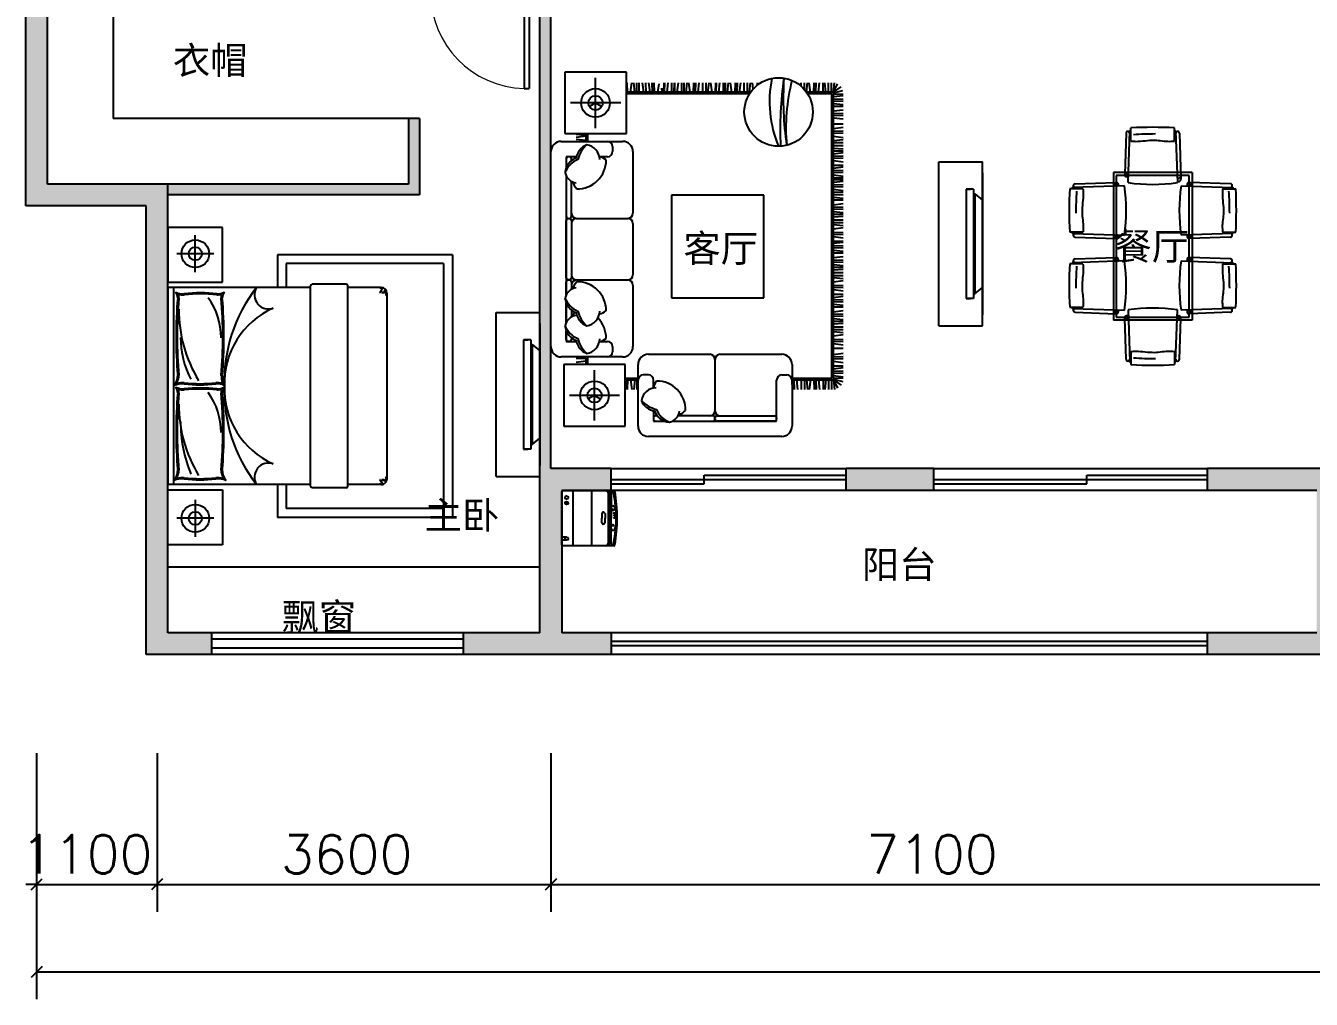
# Model space of a CAD drawing. Extents: x -1134706 to 1164706, y -1134256 to 18100.
# Drawn here: x -100 to 11650, y -2250 to 6646 of the extents above; entities that cross this region are included whole.
import ezdxf
from ezdxf.enums import TextEntityAlignment as Align

# ---------------------------------------------------------------- set-up
doc = ezdxf.new("R2010")
doc.units = 0
doc.header["$LTSCALE"] = 100
for name, color, linetype in [('4_5-GLAZ-FL02T23-P$0$A-HRAL', 5, 'Continuous'), ('4m-line', 4, 'Continuous'), ('4win', 140, 'Continuous'), ('5fur', 175, 'Continuous'), ('7text', 31, 'Continuous'), ('A-ANNO-DIMS', 70, 'Continuous'), ('A-WALL', 1, 'Continuous'), ('tc', 253, 'Continuous')]:
    doc.layers.add(name, color=color, linetype=linetype)
doc.styles.add('9M-黑体', font='simhei.ttf')
doc.styles.add('GLA_T_A01_65_T3', font='ROMANS', dxfattribs={"bigfont": 'HZDX'})

msp = doc.modelspace()

# ---------------------------------------------------------------- hatches: boundary and pattern name
at = {"layer": 'tc'}
h = msp.add_hatch(color=256, dxfattribs=at)
h.dxf.hatch_style = 1
h.paths.add_polyline_path([(100, 5200), (100, 7150), (-100, 7150), (-100, 5000), (1000, 5000), (1000, 900), (1600, 900), (1600, 1100), (1200, 1100), (1200, 5200)])
h = msp.add_hatch(color=256, dxfattribs=at)
h.dxf.hatch_style = 1
h.paths.add_polyline_path([(4800, 2400), (5250, 2400), (5250, 2600), (4700, 2600), (4700, 6900), (5850, 6900), (5850, 7000), (4500, 7000), (4500, 6900), (4600, 6900), (4600, 1100), (3900, 1100), (3900, 900), (4600, 900), (5250, 900), (5250, 1100), (4800, 1100)])
h = msp.add_hatch(color=256, dxfattribs=at)
h.dxf.hatch_style = 1
h.paths.add_polyline_path([(3400, 5200), (1200, 5200), (1200, 5100), (3500, 5100), (3500, 5800), (3400, 5800)])
h = msp.add_hatch(color=256, dxfattribs=at)
h.dxf.hatch_style = 1
h.paths.add_polyline_path([(11900, 5300), (11800, 5300), (11800, 2600), (10700, 2600), (10700, 2400), (11700, 2400), (11700, 1100), (10700, 1100), (10700, 900), (12450, 900), (12450, 1100), (11900, 1100)])
h = msp.add_hatch(color=256, dxfattribs=at)
h.dxf.hatch_style = 1
h.paths.add_polyline_path([(7400, 2600), (7400, 2400), (8200, 2400), (8200, 2600)])

# ---------------------------------------------------------------- linework, layer by layer
for p, q in [((4455, 6950), (4455, 6072)), ((4500, 6950), (4500, 6072)), ((4827, 6222), (4827, 5660)), ((5390, 6222), (4827, 6222)), ((5108, 5711), (5108, 6171)), ((5390, 5660), (5390, 6222)), ((5399, 6038), (5396, 6126)), ((5429, 6038), (5441, 6126)), ((5468, 6038), (5458, 6126)), ((5485, 6038), (5485, 6126)), ((5506, 6038), (5506, 6126)), ((5549, 6038), (5538, 6126)), ((5571, 6038), (5568, 6126)), ((5607, 6038), (5596, 6126)), ((5630, 6038), (5627, 6126)), ((5648, 6038), (5645, 6126)), ((5679, 6038), (5689, 6114)), ((5733, 6038), (5736, 6126)), ((5739, 6038), (5742, 6126)), ((5762, 6038), (5772, 6126)), ((5804, 6038), (5804, 6126)), ((5826, 6038), (5829, 6126)), ((5832, 6038), (5834, 6126)), ((5854, 6038), (5865, 6126)), ((5897, 6038), (5897, 6126)), ((5918, 6038), (5918, 6126)), ((5935, 6038), (5945, 6126)), ((5974, 6038), (5962, 6126)), ((6004, 6038), (6007, 6126)), ((6023, 6038), (6025, 6126)), ((6045, 6038), (6056, 6126)), ((6088, 6038), (6088, 6126)), ((6119, 6038), (6119, 6126)), ((6136, 6038), (6146, 6126)), ((6175, 6038), (6163, 6126)), ((6205, 6038), (6208, 6126)), ((6211, 6038), (6214, 6126)), ((6234, 6038), (6245, 6126)), ((6277, 6038), (6277, 6126)), ((6297, 6038), (6297, 6126)), ((6314, 6038), (6324, 6126)), ((6353, 6038), (6342, 6126)), ((6384, 6038), (6386, 6126)), ((6402, 6038), (6405, 6126)), ((6425, 6038), (6436, 6126)), ((6468, 6038), (6468, 6126)), ((6498, 6038), (6498, 6126)), ((6515, 6038), (6525, 6126)), ((6550, 6069), (6543, 6126)), ((6587, 6103), (6587, 6126)), ((6606, 6117), (6606, 6126)), ((6954, 6118), (6955, 6126)), ((6987, 6092), (6987, 6126)), ((7018, 6061), (7018, 6126)), ((7035, 6038), (7045, 6126)), ((7074, 6038), (7062, 6126)), ((7104, 6038), (7107, 6126)), ((7122, 6038), (7125, 6126)), ((7145, 6038), (7156, 6126)), ((7188, 6038), (7188, 6126)), ((7213, 6038), (7205, 6126)), ((7238, 6038), (7238, 6126)), ((7265, 6038), (7265, 6126)), ((7282, 6038), (7292, 6126)), ((7282, 6038), (7321, 6116)), ((4455, 6072), (4500, 6072)), ((5738, 6038), (5390, 6038)), ((6516, 6024), (5390, 6024)), ((5718, 6038), (5713, 6075)), ((6525, 6038), (5738, 6038)), ((7282, 6038), (7035, 6038)), ((7268, 6024), (7045, 6024)), ((7268, 3426), (7268, 6024)), ((7282, 6038), (7354, 6088)), ((7282, 6032), (7368, 6054)), ((7282, 3411), (7282, 6038)), ((7282, 6024), (7370, 6021)), ((7282, 5999), (7370, 6010)), ((5338, 5941), (4879, 5941)), ((5108, 5941), (5052, 5908)), ((5108, 5941), (5165, 5908)), ((7282, 5978), (7370, 5975)), ((7282, 5960), (7370, 5957)), ((7282, 5937), (7370, 5926)), ((7282, 5911), (7370, 5911)), ((7282, 5868), (7370, 5879)), ((7282, 5847), (7370, 5844)), ((7282, 5829), (7370, 5826)), ((7282, 5806), (7370, 5795)), ((4827, 5660), (5390, 5660)), ((5020, 5643), (4931, 5653)), ((5020, 5660), (5020, 5589)), ((5034, 5660), (5034, 5589)), ((7282, 5750), (7370, 5750)), ((7282, 5707), (7370, 5718)), ((7282, 5684), (7370, 5687)), ((7282, 5666), (7370, 5669)), ((4794, 5589), (5356, 5589)), ((5020, 5636), (4931, 5624)), ((5020, 5597), (4931, 5607)), ((5263, 5542), (5263, 5496)), ((7282, 5636), (7370, 5624)), ((7282, 5597), (7370, 5607)), ((7282, 5580), (7370, 5580)), ((7282, 5553), (7370, 5553)), ((7282, 5528), (7370, 5520)), ((10002, 5601), (9989, 5601)), ((10400, 5602), (10412, 5602)), ((4700, 3714), (4700, 5496)), ((4841, 5449), (4841, 5350)), ((4933, 5449), (4841, 5449)), ((4841, 5430), (4841, 5350)), ((4869, 5449), (4859, 5449)), ((4888, 5413), (4888, 5430)), ((5216, 5449), (5143, 5449)), ((5450, 5496), (5450, 4933)), ((7282, 5503), (7370, 5503)), ((7282, 5477), (7370, 5488)), ((7282, 5455), (7370, 5458)), ((7282, 5436), (7370, 5439)), ((7282, 5416), (7370, 5404)), ((7282, 5372), (7370, 5372)), ((7282, 5346), (7370, 5357)), ((7282, 5324), (7370, 5327)), ((7282, 5305), (7370, 5308)), ((10561, 5306), (9841, 5306)), ((9841, 5306), (9841, 3956)), ((10561, 5306), (10561, 3956)), ((4841, 5272), (4841, 4190)), ((4841, 5272), (4841, 4905)), ((4888, 4905), (4888, 5225)), ((7282, 5285), (7370, 5273)), ((7282, 5256), (7370, 5256)), ((7282, 5241), (7370, 5241)), ((7282, 5216), (7370, 5226)), ((7282, 5193), (7370, 5196)), ((7282, 5174), (7370, 5177)), ((9555, 5157), (9554, 5170)), ((10534, 5279), (9868, 5279)), ((9868, 5279), (9868, 3983)), ((10534, 3983), (10534, 5279)), ((10848, 5157), (10848, 5170)), ((6646, 5097), (5802, 5097)), ((5802, 5097), (5802, 4159)), ((6646, 4159), (6646, 5097)), ((7282, 5154), (7370, 5142)), ((7282, 5126), (7370, 5126)), ((7282, 5103), (7370, 5100)), ((7282, 5081), (7370, 5070)), ((7282, 5055), (7370, 5055)), ((7282, 5011), (7370, 5023)), ((7282, 4991), (7370, 4988)), ((7282, 4972), (7370, 4969)), ((7282, 4950), (7370, 4939)), ((4841, 4342), (4841, 4867)), ((4859, 4886), (4869, 4886)), ((4859, 4886), (4869, 4886)), ((4888, 4867), (4888, 4342)), ((4934, 4886), (5403, 4886)), ((5450, 4839), (5450, 4370)), ((7282, 4924), (7370, 4924)), ((7282, 4900), (7370, 4907)), ((7282, 4874), (7370, 4874)), ((7282, 4847), (7370, 4847)), ((7282, 4830), (7370, 4821)), ((7282, 4791), (7370, 4803)), ((7282, 4761), (7370, 4758)), ((7282, 4743), (7370, 4740)), ((7282, 4720), (7370, 4709)), ((9553, 4759), (9553, 4747)), ((10849, 4759), (10849, 4747)), ((7282, 4677), (7370, 4677)), ((7282, 4658), (7370, 4670)), ((7282, 4638), (7370, 4635)), ((7282, 4619), (7370, 4616)), ((7282, 4596), (7370, 4585)), ((7282, 4571), (7370, 4571)), ((7282, 4527), (7370, 4539)), ((7282, 4506), (7370, 4504)), ((7282, 4488), (7370, 4485)), ((7282, 4465), (7370, 4454)), ((9555, 4471), (9554, 4484)), ((10848, 4471), (10848, 4484)), ((7282, 4440), (7370, 4440)), ((7282, 4415), (7370, 4423)), ((7282, 4390), (7370, 4390)), ((7282, 4363), (7370, 4363)), ((4841, 4190), (4841, 4305)), ((4859, 4323), (4869, 4323)), ((4869, 4323), (4859, 4323)), ((4888, 4305), (4888, 4237)), ((4934, 4323), (5403, 4323)), ((5450, 4276), (5450, 3714)), ((7282, 4346), (7370, 4336)), ((7282, 4307), (7370, 4319)), ((7282, 4277), (7370, 4274)), ((7282, 4258), (7370, 4255)), ((7282, 4235), (7370, 4225)), ((5802, 4159), (6646, 4159)), ((7282, 4193), (7370, 4193)), ((7282, 4164), (7370, 4176)), ((7282, 4144), (7370, 4141)), ((7282, 4125), (7370, 4122)), ((4841, 3937), (4841, 4112)), ((4841, 4112), (4841, 3937)), ((4888, 4049), (4888, 3985)), ((7282, 4103), (7370, 4092)), ((7282, 4077), (7370, 4077)), ((7282, 4033), (7370, 4045)), ((7282, 4013), (7370, 4010)), ((9553, 4073), (9553, 4060)), ((10849, 4073), (10849, 4060)), ((7282, 3994), (7370, 3991)), ((7282, 3972), (7370, 3961)), ((7282, 3946), (7370, 3946)), ((7282, 3922), (7370, 3929)), ((7282, 3896), (7370, 3896)), ((10561, 3956), (9841, 3956)), ((9868, 3983), (10534, 3983)), ((4841, 3859), (4841, 3761)), ((4841, 3780), (4841, 3859)), ((4841, 3761), (4933, 3761)), ((4869, 3761), (4859, 3761)), ((4888, 3797), (4888, 3780)), ((5143, 3761), (5216, 3761)), ((7282, 3869), (7370, 3869)), ((7282, 3852), (7370, 3842)), ((7282, 3813), (7370, 3825)), ((7282, 3783), (7370, 3780)), ((7282, 3765), (7370, 3762)), ((5263, 3714), (5263, 3667)), ((5591, 3644), (6153, 3644)), ((6247, 3644), (6810, 3644)), ((7282, 3742), (7370, 3731)), ((7282, 3699), (7370, 3699)), ((7282, 3643), (7370, 3654)), ((10002, 3662), (9989, 3662)), ((10400, 3661), (10412, 3660)), ((5356, 3620), (4794, 3620)), ((4817, 3550), (4817, 2987)), ((5380, 3550), (4817, 3550)), ((5020, 3602), (4931, 3605)), ((5020, 3581), (4931, 3570)), ((5020, 3620), (5020, 3550)), ((5034, 3620), (5034, 3550)), ((5380, 2987), (5380, 3550)), ((5497, 2987), (5497, 3550)), ((6200, 3597), (6200, 3128)), ((6904, 3550), (6904, 2987)), ((7282, 3621), (7370, 3623)), ((7282, 3602), (7370, 3605)), ((7282, 3581), (7370, 3570)), ((7282, 3538), (7370, 3538)), ((5099, 3039), (5099, 3498)), ((5380, 3426), (5497, 3426)), ((5380, 3411), (5497, 3411)), ((5389, 3411), (5386, 3323)), ((5399, 3411), (5396, 3323)), ((5429, 3411), (5441, 3323)), ((5468, 3411), (5458, 3323)), ((5485, 3411), (5485, 3323)), ((5591, 3456), (5544, 3456)), ((5638, 3336), (5638, 3409)), ((6763, 3034), (6763, 3409)), ((6763, 3034), (6763, 3409)), ((6810, 3456), (6857, 3456)), ((6810, 3456), (6857, 3456)), ((6903, 3411), (6906, 3323)), ((6904, 3426), (7268, 3426)), ((6904, 3411), (7282, 3411)), ((6921, 3411), (6924, 3323)), ((6944, 3411), (6955, 3323)), ((6987, 3411), (6987, 3323)), ((7018, 3411), (7018, 3323)), ((7035, 3411), (7045, 3323)), ((7074, 3411), (7062, 3323)), ((7104, 3411), (7107, 3323)), ((7122, 3411), (7125, 3323)), ((7145, 3411), (7156, 3323)), ((7188, 3411), (7188, 3323)), ((7213, 3411), (7205, 3323)), ((7238, 3411), (7238, 3323)), ((7265, 3411), (7265, 3323)), ((7282, 3512), (7370, 3523)), ((7282, 3490), (7370, 3492)), ((7282, 3471), (7370, 3474)), ((7282, 3450), (7370, 3439)), ((7282, 3425), (7370, 3428)), ((7282, 3417), (7368, 3395)), ((7282, 3411), (7354, 3361)), ((7282, 3411), (7321, 3333)), ((7282, 3411), (7292, 3323)), ((5328, 3268), (4869, 3268)), ((5099, 3268), (5042, 3236)), ((5099, 3268), (5155, 3236)), ((5638, 3126), (5638, 3034)), ((5638, 3062), (5638, 3053)), ((5674, 3081), (5656, 3081)), ((6182, 3081), (5862, 3081)), ((6200, 3053), (6200, 3062)), ((6200, 3053), (6200, 3062)), ((6219, 3081), (6744, 3081)), ((6763, 3062), (6763, 3053)), ((4817, 2987), (5380, 2987)), ((5638, 3034), (5736, 3034)), ((5656, 3034), (5736, 3034)), ((5814, 3034), (6763, 3034)), ((5814, 3034), (6763, 3034)), ((5814, 3034), (6182, 3034)), ((6744, 3034), (6219, 3034)), ((6810, 2893), (5591, 2893)), ((4800, 1903, 0), (4800, 2391, 0)), ((4809, 2400, 0), (5276, 2400, 0)), ((4905, 1894, 0), (4905, 2400, 0)), ((5073, 1894, 0), (5073, 2400, 0)), ((5227, 1894, 0), (5227, 2400, 0)), ((5238, 1894, 0), (5238, 2400, 0)), ((5252, 2382, 0), (5252, 2147, 0)), ((4858, 2287, 0), (4829, 2287, 0)), ((4858, 2283, 0), (4829, 2283, 0)), ((5167, 2189, 0), (5167, 2147, 0)), ((5167, 2105, 0), (5167, 2147, 0)), ((5195, 2189, 0), (5195, 2147, 0)), ((5195, 2105, 0), (5195, 2147, 0)), ((5252, 1912, 0), (5252, 2147, 0)), ((4844, 1973, 0), (4800, 1973, 0)), ((4843, 1945, 0), (4800, 1945, 0)), ((5276, 1894, 0), (4809, 1894, 0))]:
    msp.add_line(p, q)
at = {"ltscale": 0.5}
for p, q in [((9957, 5664), (9945, 5290)), ((9976, 5213), (9992, 5683)), ((10002, 5592), (10002, 5713)), ((10400, 5592), (10400, 5713)), ((10410, 5683), (10426, 5213)), ((10445, 5664), (10457, 5245)), ((9943, 5183), (9472, 5167)), ((9491, 5202), (9865, 5214)), ((10460, 5183), (10930, 5167)), ((10911, 5202), (10538, 5214)), ((9563, 5157), (9442, 5157)), ((10839, 5157), (10960, 5157)), ((9563, 4759), (9442, 4759)), ((9472, 4749), (9943, 4733)), ((9491, 4714), (9865, 4702)), ((10930, 4749), (10460, 4733)), ((10911, 4714), (10538, 4702)), ((10839, 4759), (10960, 4759)), ((9563, 4471), (9442, 4471)), ((9943, 4497), (9472, 4481)), ((9491, 4515), (9865, 4528)), ((10460, 4497), (10930, 4481)), ((10911, 4515), (10538, 4528)), ((10839, 4471), (10960, 4471)), ((9563, 4073), (9442, 4073)), ((9472, 4062), (9943, 4047)), ((9491, 4028), (9865, 4015)), ((9976, 4050), (9992, 3579)), ((10410, 3579), (10426, 4050)), ((10930, 4062), (10460, 4047)), ((10911, 4028), (10538, 4015)), ((10839, 4073), (10960, 4073)), ((9957, 3599), (9945, 3972)), ((10445, 3599), (10457, 3972)), ((10002, 3670), (10002, 3550)), ((10400, 3670), (10400, 3550))]:
    msp.add_line(p, q, dxfattribs=at)
at = {"color": 0, "linetype": 'ByBlock'}
for p, q in [((-50, -1250), (50, -1150)), ((1150, -1150), (1050, -1250)), ((1150, -1150), (1050, -1250)), ((4750, -1150), (4650, -1250)), ((4650, -1250), (4750, -1150)), ((50, -1950), (-50, -2050))]:
    msp.add_line(p, q, dxfattribs=at)
for centre, radius in [((6781, 5858), 313), ((5108, 5941), 131), ((5108, 5941), 65.6), ((5099, 3268), 131), ((5099, 3268), 65.6), ((4844, 2334, 0), 15), ((4844, 2285, 0), 15), ((5267, 2222, 0), 5.98), ((5279, 2193, 0), 3.59), ((5280, 2172, 0), 3.59), ((5280, 2149, 0), 3.59), ((5267, 2082, 0), 5.98), ((4844, 1959, 0), 15)]:
    msp.add_circle(centre, radius)
at = {"lineweight": 13}
msp.add_arc((4477, 6950), 877, 180, 268.5307, dxfattribs=at)
for centre, radius, start, end in [((7754, 5953), 1056, 168.4797, 202.742), ((10041, 5699), 3245, 171.7146, 182.7021), ((9845, 5983), 3021, 176.5258, 188.1665), ((8577, 5712), 1729, 165.5026, 185.2561), ((10220, 3034), 2623, 89.8924, 94.2624), ((4794, 5496), 93.8, 90, 180), ((5093, 5407), 166, 113.3152, 169.3613), ((5214, 5358), 275, 132.7368, 166.3508), ((5005, 5420), 141, 2.0672, 80.6072), ((5216, 5542), 46.9, 0, 90), ((5356, 5496), 93.8, 0, 90), ((4988, 5289), 160, 107.2714, 175.4668), ((5023, 5230), 207, 111.5683, 159.7406), ((4859, 5430), 18.8, 90, 180), ((4869, 5430), 18.8, 0, 90), ((4944, 5417), 261, 268.285, 0.5789), ((5131, 5343), 106, 46.1116, 83.7097), ((5216, 5496), 46.9, 270, 0), ((4948, 5331), 122, 194.1064, 262.232), ((9964, 5317), 18.6, 189.5123, 325.0323), ((5045, 5263), 152, 196.7793, 224.4945), ((9838, 5195), 18.6, 304.9677, 80.4877), ((10438, 5272), 18.6, 214.9677, 350.4877), ((10564, 5195), 18.6, 99.5123, 235.0323), ((12121, 4939), 2623, 175.7376, 180.1076), ((8281, 4939), 2623, 359.8924, 4.2624), ((4859, 4905), 18.8, 180, 270), ((4859, 4867), 18.8, 90, 180), ((4869, 4905), 18.8, 270, 0), ((4869, 4867), 18.8, 0, 90), ((4934, 4933), 46.9, 180, 270), ((4934, 4839), 46.9, 90, 180), ((5403, 4933), 46.9, 270, 0), ((5403, 4839), 46.9, 0, 90), ((9838, 4721), 18.6, 279.5123, 55.0323), ((10564, 4721), 18.6, 124.9677, 260.4877), ((9838, 4509), 18.6, 304.9677, 80.4877), ((10564, 4509), 18.6, 99.5123, 235.0323), ((4934, 4370), 46.9, 180, 270), ((5403, 4370), 46.9, 270, 0), ((12121, 4253), 2623, 175.7376, 180.1076), ((8281, 4253), 2623, 359.8924, 4.2624), ((4948, 4131), 122, 97.768, 165.8936), ((4859, 4342), 18.8, 180, 270), ((4859, 4305), 18.8, 90, 180), ((4869, 4342), 18.8, 270, 0), ((4869, 4305), 18.8, 0, 90), ((4934, 4276), 46.9, 90, 180), ((5045, 4199), 152, 135.5055, 163.2207), ((4944, 4045), 261, 359.4211, 91.715), ((5403, 4276), 46.9, 0, 90), ((4988, 4173), 160, 184.5332, 252.7286), ((5023, 4232), 207, 200.2594, 248.4317), ((4948, 3878), 122, 97.768, 165.8936), ((5045, 3947), 152, 146.7787, 163.2207), ((5093, 4055), 166, 190.6387, 246.6848), ((5214, 4104), 275, 193.6492, 227.2632), ((5005, 4042), 141, 279.3928, 357.9328), ((5131, 4119), 106, 276.2903, 313.8884), ((9838, 4035), 18.6, 279.5123, 55.0323), ((10564, 4035), 18.6, 124.9677, 260.4877), ((4988, 3920), 160, 184.5332, 252.7286), ((5023, 3980), 207, 200.2594, 248.4317), ((4944, 3792), 261, 359.4211, 44.7117), ((9964, 3946), 18.6, 34.9677, 170.4877), ((10438, 3946), 18.6, 9.5123, 145.0323), ((4859, 3780), 18.8, 180, 270), ((4869, 3780), 18.8, 270, 0), ((5093, 3802), 166, 190.6387, 246.6848), ((5214, 3852), 275, 193.6492, 227.2632), ((5005, 3789), 141, 279.3928, 357.9328), ((5131, 3866), 106, 276.2903, 313.8884), ((5216, 3714), 46.9, 0, 90), ((4794, 3714), 93.8, 180, 270), ((5216, 3667), 46.9, 270, 0), ((5356, 3714), 93.8, 270, 0), ((5591, 3550), 93.8, 90, 180), ((6153, 3597), 46.9, 0, 90), ((6248, 3596), 47.7, 90.926, 179.074), ((6810, 3550), 93.8, 0, 90), ((10220, 6228), 2623, 265.7376, 270.1076), ((5544, 3409), 46.9, 90, 180), ((5591, 3409), 46.9, 0, 90), ((6810, 3409), 46.9, 90, 180), ((6810, 3409), 46.9, 90, 180), ((6857, 3409), 46.9, 0, 90), ((6857, 3409), 46.9, 0, 90), ((5666, 3198), 141, 92.0672, 170.6072), ((5743, 3325), 106, 136.1116, 173.7097), ((5669, 3138), 261, 358.285, 90.5789), ((5729, 3408), 275, 222.7368, 256.3508), ((5679, 3287), 166, 203.3152, 259.3613), ((5656, 3062), 18.8, 90, 180), ((5797, 3182), 160, 197.2714, 265.4668), ((5857, 3217), 207, 201.5683, 249.7406), ((5755, 3141), 122, 284.1064, 352.232), ((5824, 3238), 152, 286.7793, 314.4945), ((6153, 3128), 46.9, 270, 0), ((6182, 3062), 18.8, 0, 90), ((6247, 3128), 46.9, 180, 270), ((6219, 3062), 18.8, 90, 180), ((6744, 3062), 18.8, 0, 90), ((5591, 2987), 93.8, 180, 270), ((5656, 3053), 18.8, 180, 270), ((6182, 3053), 18.8, 270, 0), ((6219, 3053), 18.8, 180, 270), ((6744, 3053), 18.8, 270, 0), ((6810, 2987), 93.8, 270, 0), ((4809, 2391, 0), 9.2, 90, 180), ((5195, 2368, 0), 32.1, 360, 90), ((5272, 2372, 0), 23, 130.7638, 152.9515), ((5261, 2381, 0), 8.5, 51.2998, 114.4502), ((5249, 2367, 0), 27.5, 10.4392, 51.2998), ((5276, 2391, 0), 9.2, 9.5497, 90), ((3924, 2121, 0), 1374, 1.08, 10.496), ((3827, 2147, 0), 1479, 350.4503, 9.5497), ((5266, 2244, 0), 14.6, 92.0428, 194.9544), ((5266, 2241, 0), 16.7, 45.088, 92.0428), ((5239, 2214, 0), 54.9, 25.7876, 45.088), ((5237, 2213, 0), 57.4, 8.0675, 25.7876), ((5182, 2190, 0), 15.1, 140.1051, 183.025), ((5179, 2186, 0), 15.8, 10.4281, 122.5427), ((5171, 2200, 0), 2.75977e-11, 180, 351.3457), ((3924, 2173, 0), 1374, 349.504, 358.92), ((5080, 2180, 0), 217, 3.6276, 11.0411), ((22090, 2961, 0), 16811, 182.6169, 182.7246), ((22090, 1333, 0), 16811, 177.2754, 177.3831), ((9622, 2150, 0), 4323, 179.8397, 180.037), ((9622, 2144, 0), 4323, 179.963, 180.1603), ((5182, 2104, 0), 15.1, 176.975, 219.8949), ((5179, 2108, 0), 15.8, 237.4573, 349.5719), ((5171, 2095, 0), 2.75977e-11, 8.6543, 180), ((5266, 2051, 0), 14.6, 165.0456, 267.9572), ((5266, 2053, 0), 16.7, 267.9572, 314.912), ((5239, 2080, 0), 54.9, 314.912, 334.2124), ((5237, 2081, 0), 57.4, 334.2124, 351.9325), ((5080, 2114, 0), 217, 348.9589, 356.3724), ((4809, 1903, 0), 9.2, 180, 270), ((5195, 1926, 0), 32.1, 270, 360), ((5272, 1922, 0), 23, 207.0485, 229.2362), ((5261, 1913, 0), 8.5, 245.5498, 308.7002), ((5249, 1928, 0), 27.5, 308.7002, 349.5608), ((5276, 1903, 0), 9.2, 270, 350.4503)]:
    msp.add_arc(centre, radius, start, end)
at = {"ltscale": 0.5}
for centre, radius, start, end in [((9974, 5663), 16.9, 358.0908, 178.0908), ((9999, 5683), 7.39, 66.203, 181.1305), ((10201, 1914), 3804, 87.0022, 92.9978), ((10403, 5683), 7.51, 0.2241, 112.4425), ((10428, 5663), 16.9, 1.9092, 181.9092), ((9963, 5286), 18.6, 166.6694, 325.0323), ((9492, 5185), 16.9, 91.9092, 271.9092), ((9869, 5196), 18.6, 304.9677, 103.3306), ((8432, 4958), 1527, 351.5279, 8.4721), ((10201, 6723), 1527, 261.5279, 278.4721), ((10439, 5241), 18.6, 214.9677, 13.3306), ((11970, 4958), 1527, 171.5279, 188.4721), ((10533, 5196), 18.6, 76.6694, 235.0323), ((10910, 5185), 16.9, 268.0908, 88.0908), ((13241, 4958), 3804, 177.0022, 182.9978), ((9472, 5160), 7.39, 88.8695, 203.797), ((10930, 5160), 7.39, 336.203, 91.1305), ((7161, 4958), 3804, 357.0022, 2.9978), ((9472, 4756), 7.51, 157.5575, 269.7759), ((9492, 4731), 16.9, 88.0908, 268.0908), ((9869, 4720), 18.6, 256.6694, 55.0323), ((10533, 4720), 18.6, 124.9677, 283.3306), ((10910, 4731), 16.9, 271.9092, 91.9092), ((10930, 4756), 7.51, 270.2241, 22.4425), ((13241, 4272), 3804, 177.0022, 182.9978), ((9472, 4474), 7.39, 88.8695, 203.797), ((9492, 4499), 16.9, 91.9092, 271.9092), ((9869, 4510), 18.6, 304.9677, 103.3306), ((8432, 4272), 1527, 351.5279, 8.4721), ((11970, 4272), 1527, 171.5279, 188.4721), ((10533, 4510), 18.6, 76.6694, 235.0323), ((10910, 4499), 16.9, 268.0908, 88.0908), ((10930, 4474), 7.39, 336.203, 91.1305), ((7161, 4272), 3804, 357.0022, 2.9978), ((9472, 4070), 7.51, 157.5575, 269.7759), ((9492, 4045), 16.9, 88.0908, 268.0908), ((9869, 4034), 18.6, 256.6694, 55.0323), ((10201, 2539), 1527, 81.5279, 98.4721), ((10533, 4034), 18.6, 124.9677, 283.3306), ((10910, 4045), 16.9, 271.9092, 91.9092), ((10930, 4070), 7.51, 270.2241, 22.4425), ((9963, 3976), 18.6, 34.9677, 193.3306), ((10439, 3976), 18.6, 346.6694, 145.0323), ((9974, 3599), 16.9, 181.9092, 1.9092), ((9999, 3579), 7.39, 178.8695, 293.797), ((10201, 7348), 3804, 267.0022, 272.9978), ((10403, 3579), 7.51, 247.5575, 359.7759), ((10428, 3599), 16.9, 178.0908, 358.0908)]:
    msp.add_arc(centre, radius, start, end, dxfattribs=at)
for points in [[(10002, 5592), (10017, 5591), (10088, 5586), (10207, 5612), (10325, 5586), (10386, 5591), (10400, 5592)], [(9563, 5157), (9564, 5142), (9569, 5071), (9543, 4952), (9570, 4835), (9564, 4773), (9563, 4759)], [(10839, 5157), (10838, 5142), (10834, 5071), (10859, 4952), (10833, 4835), (10838, 4773), (10839, 4759)], [(9563, 4471), (9564, 4456), (9569, 4384), (9543, 4266), (9570, 4148), (9564, 4087), (9563, 4073)], [(10839, 4471), (10838, 4456), (10834, 4384), (10859, 4266), (10833, 4148), (10838, 4087), (10839, 4073)], [(10002, 3670), (10017, 3671), (10088, 3676), (10207, 3650), (10325, 3677), (10386, 3671), (10400, 3670)]]:
    msp.add_open_spline(points, degree=3, knots=[0, 0, 0, 0, 58.971525, 285.898376, 474.758122, 531.666635, 531.666635, 531.666635, 531.666635])
at = {"layer": '4_5-GLAZ-FL02T23-P$0$A-HRAL'}
for p, q in [((10700, 1020), (5250, 1020)), ((10700, 980), (5250, 980))]:
    msp.add_line(p, q, dxfattribs=at)
at = {"layer": '4m-line'}
for p, q in [((4600, 1700), (1200, 1700)), ((10700, 1100), (5250, 1100)), ((10700, 900), (5250, 900))]:
    msp.add_line(p, q, dxfattribs=at)
at = {"layer": '4win'}
for p, q in [((5250, 2600), (7400, 2600)), ((8200, 2600), (10700, 2600)), ((5250, 2500), (7400, 2500)), ((6100, 2460), (6100, 2540)), ((6100, 2540), (7400, 2540)), ((8200, 2500), (10700, 2500)), ((9600, 2460), (9600, 2540)), ((9600, 2540), (10700, 2540)), ((5250, 2460), (6100, 2460)), ((7400, 2400), (5250, 2400)), ((8200, 2460), (9600, 2460)), ((10700, 2400), (8200, 2400)), ((3900, 1100), (1600, 1100)), ((3900, 1040), (1600, 1040)), ((3900, 960), (1600, 960)), ((3900, 900), (1600, 900))]:
    msp.add_line(p, q, dxfattribs=at)
at = {"layer": '5fur'}
for p in [(700, 6900), (3400, 5800)]:
    msp.add_line(p, (700, 5800), dxfattribs=at)
at = {"layer": '5fur', "ltscale": 100}
for p, q in [((8246, 3903), (8246, 5403)), ((8246, 5403), (8646, 5403)), ((8646, 3903), (8646, 5403)), ((8646, 5301), (8646, 4005)), ((8496, 5153), (8496, 4153)), ((8496, 5153), (8536, 5153)), ((8563, 5153), (8496, 5153)), ((8563, 5153), (8563, 4153)), ((8563, 5110), (8575, 5110)), ((8575, 5110), (8575, 4197)), ((8575, 5110), (8646, 5051)), ((1700, 4804), (1200, 4804)), ((1200, 4804), (1200, 4304)), ((1450, 4395), (1450, 4731)), ((1700, 4304), (1700, 4804)), ((1618, 4563), (1282, 4563)), ((2200, 4554), (2200, 4254)), ((3800, 4554), (2200, 4554)), ((2280, 4474), (2280, 4254)), ((3720, 4474), (2280, 4474)), ((3720, 4474), (3720, 2234)), ((3800, 4554), (3800, 2154)), ((1200, 4304), (1700, 4304)), ((2504, 4254), (1200, 4254)), ((1200, 4254), (1200, 2454)), ((1250, 4254), (1250, 2454)), ((2504, 2439), (2504, 4269)), ((2830, 4284), (2519, 4284)), ((2845, 2439), (2845, 4269)), ((3150, 4254), (2845, 4254)), ((3144, 4244), (3143, 4243)), ((3143, 4243), (3143, 4243)), ((3143, 4243), (3143, 4243)), ((3143, 4243), (3143, 4242)), ((3143, 4242), (3143, 4242)), ((3143, 4242), (3143, 4242)), ((3145, 4250), (3144, 4250)), ((3144, 4250), (3144, 4249)), ((3144, 4249), (3144, 4249)), ((3144, 4249), (3144, 4248)), ((3144, 4248), (3144, 4248)), ((3144, 4248), (3144, 4247)), ((3144, 4247), (3144, 4247)), ((3144, 4247), (3144, 4246)), ((3144, 4246), (3144, 4246)), ((3144, 4246), (3144, 4245)), ((3144, 4245), (3144, 4245)), ((3144, 4245), (3144, 4245)), ((3144, 4245), (3144, 4244)), ((3144, 4244), (3144, 4244)), ((3146, 4253), (3145, 4252)), ((3145, 4252), (3145, 4251)), ((3145, 4251), (3145, 4250)), ((3147, 4254), (3146, 4253)), ((3151, 4231), (3150, 4231)), ((3150, 4231), (3150, 4230)), ((3152, 4234), (3151, 4233)), ((3151, 4233), (3151, 4232)), ((3151, 4232), (3151, 4231)), ((3153, 4235), (3152, 4234)), ((3152, 4234), (3152, 4234)), ((3154, 4236), (3153, 4236)), ((3153, 4236), (3153, 4235)), ((3153, 4235), (3153, 4235)), ((3153, 4231), (3154, 4232)), ((3153, 4230), (3153, 4231)), ((3153, 4229), (3153, 4230)), ((3155, 4238), (3154, 4238)), ((3154, 4238), (3154, 4237)), ((3154, 4237), (3154, 4237)), ((3154, 4237), (3154, 4236)), ((3154, 4235), (3155, 4236)), ((3154, 4234), (3154, 4235)), ((3154, 4233), (3154, 4234)), ((3154, 4232), (3154, 4233)), ((3156, 4240), (3155, 4240)), ((3155, 4240), (3155, 4239)), ((3155, 4239), (3155, 4239)), ((3155, 4239), (3155, 4238)), ((3155, 4238), (3155, 4239)), ((3155, 4239), (3156, 4239)), ((3155, 4237), (3155, 4238)), ((3155, 4238), (3155, 4238)), ((3155, 4236), (3155, 4237)), ((3157, 4241), (3156, 4241)), ((3156, 4241), (3156, 4240)), ((3156, 4240), (3156, 4241)), ((3156, 4241), (3157, 4241)), ((3156, 4240), (3156, 4240)), ((3156, 4239), (3156, 4240)), ((3156, 4240), (3156, 4240)), ((3158, 4244), (3157, 4243)), ((3157, 4243), (3157, 4242)), ((3157, 4242), (3157, 4242)), ((3157, 4242), (3157, 4241)), ((3157, 4241), (3157, 4242)), ((3157, 4242), (3158, 4242)), ((3157, 4241), (3157, 4241)), ((3159, 4245), (3158, 4244)), ((3158, 4244), (3158, 4244)), ((3158, 4242), (3158, 4243)), ((3158, 4243), (3159, 4243)), ((3158, 4242), (3158, 4242)), ((3160, 4247), (3159, 4246)), ((3159, 4246), (3159, 4245)), ((3159, 4243), (3159, 4244)), ((3159, 4244), (3160, 4244)), ((3159, 4243), (3159, 4243)), ((3161, 4249), (3160, 4247)), ((3160, 4244), (3160, 4245)), ((3160, 4245), (3161, 4245)), ((3161, 4246), (3162, 4247)), ((3161, 4245), (3161, 4246)), ((3161, 4246), (3161, 4246)), ((3162, 4247), (3163, 4247)), ((3163, 4248), (3164, 4249)), ((3163, 4247), (3163, 4248)), ((8575, 4197), (8646, 4255)), ((3139, 4212), (3138, 4212)), ((3138, 4212), (3138, 4211)), ((3138, 4211), (3138, 4211)), ((3138, 4211), (3138, 4211)), ((3138, 4211), (3138, 4210)), ((3138, 4210), (3138, 4210)), ((3138, 4210), (3138, 4210)), ((3138, 4210), (3138, 4210)), ((3138, 4210), (3139, 4210)), ((3140, 4214), (3139, 4213)), ((3139, 4213), (3139, 4213)), ((3139, 4213), (3139, 4212)), ((3139, 4212), (3139, 4212)), ((3139, 4211), (3140, 4212)), ((3139, 4210), (3139, 4211)), ((3139, 4211), (3139, 4211)), ((3139, 4211), (3139, 4211)), ((3141, 4215), (3140, 4214)), ((3140, 4214), (3140, 4214)), ((3140, 4212), (3141, 4213)), ((3140, 4212), (3140, 4212)), ((3142, 4216), (3141, 4216)), ((3141, 4216), (3141, 4215)), ((3141, 4215), (3141, 4215)), ((3141, 4213), (3141, 4214)), ((3141, 4214), (3142, 4214)), ((3143, 4218), (3142, 4218)), ((3142, 4218), (3142, 4217)), ((3142, 4217), (3142, 4217)), ((3142, 4217), (3142, 4216)), ((3142, 4214), (3142, 4215)), ((3142, 4215), (3143, 4215)), ((3144, 4220), (3143, 4220)), ((3143, 4220), (3143, 4219)), ((3143, 4219), (3143, 4218)), ((3143, 4215), (3144, 4215)), ((3145, 4222), (3144, 4221)), ((3144, 4221), (3144, 4221)), ((3144, 4221), (3144, 4220)), ((3144, 4215), (3145, 4216)), ((3146, 4223), (3145, 4223)), ((3145, 4223), (3145, 4222)), ((3145, 4222), (3145, 4222)), ((3145, 4216), (3146, 4217)), ((3145, 4216), (3145, 4216)), ((3147, 4225), (3146, 4224)), ((3146, 4224), (3146, 4224)), ((3146, 4224), (3146, 4223)), ((3146, 4217), (3147, 4217)), ((3148, 4227), (3147, 4226)), ((3147, 4226), (3147, 4226)), ((3147, 4226), (3147, 4225)), ((3147, 4217), (3148, 4218)), ((3147, 4217), (3147, 4217)), ((3149, 4229), (3148, 4228)), ((3148, 4228), (3148, 4227)), ((3148, 4227), (3148, 4227)), ((3148, 4220), (3149, 4221)), ((3148, 4219), (3148, 4220)), ((3148, 4218), (3148, 4219)), ((3148, 4219), (3148, 4219)), ((3150, 4230), (3149, 4229)), ((3149, 4229), (3149, 4229)), ((3149, 4223), (3149, 4224)), ((3149, 4224), (3150, 4224)), ((3149, 4222), (3149, 4223)), ((3149, 4221), (3149, 4222)), ((3150, 4225), (3151, 4226)), ((3150, 4224), (3150, 4225)), ((3151, 4227), (3152, 4228)), ((3151, 4226), (3151, 4227)), ((3152, 4228), (3152, 4229)), ((3152, 4229), (3153, 4229)), ((3157, 4210), (3156, 4208)), ((3156, 4208), (3158, 4207)), ((3157, 4210), (3162, 4211)), ((3158, 4207), (3166, 4208)), ((3158, 4207), (3158, 4207)), ((3162, 4211), (3167, 4212)), ((3166, 4208), (3170, 4209)), ((3167, 4212), (3171, 4213)), ((3170, 4209), (3171, 4210)), ((3171, 4213), (3173, 4214)), ((3171, 4210), (3175, 4209)), ((3174, 4219), (3173, 4219)), ((3173, 4214), (3175, 4214)), ((3176, 4220), (3174, 4219)), ((3175, 4214), (3176, 4215)), ((3175, 4209), (3181, 4212)), ((3177, 4220), (3176, 4220)), ((3176, 4215), (3177, 4215)), ((3178, 4221), (3177, 4220)), ((3177, 4215), (3177, 4215)), ((3177, 4215), (3178, 4215)), ((3179, 4221), (3178, 4221)), ((3178, 4215), (3179, 4216)), ((3180, 4222), (3179, 4221)), ((3179, 4216), (3179, 4216)), ((3179, 4216), (3180, 4216)), ((3181, 4222), (3180, 4222)), ((3180, 4216), (3180, 4216)), ((3180, 4216), (3181, 4216)), ((3182, 4222), (3181, 4222)), ((3181, 4216), (3182, 4216)), ((3181, 4212), (3184, 4212)), ((3183, 4222), (3182, 4222)), ((3182, 4216), (3182, 4216)), ((3182, 4216), (3183, 4216)), ((3184, 4223), (3183, 4222)), ((3183, 4216), (3184, 4217)), ((3186, 4223), (3184, 4223)), ((3184, 4217), (3185, 4217)), ((3184, 4212), (3187, 4209)), ((3185, 4217), (3187, 4217)), ((3185, 4190), (3187, 4189)), ((3187, 4223), (3186, 4223)), ((3189, 4224), (3187, 4223)), ((3187, 4217), (3189, 4217)), ((3187, 4209), (3190, 4208)), ((3187, 4189), (3189, 4189)), ((3190, 4224), (3189, 4224)), ((3189, 4217), (3191, 4218)), ((3189, 4189), (3191, 4189)), ((3193, 4225), (3190, 4224)), ((3190, 4208), (3191, 4208)), ((3191, 4218), (3194, 4218)), ((3191, 4208), (3200, 4208)), ((3191, 4189), (3193, 4188)), ((3195, 4226), (3193, 4225)), ((3193, 4188), (3194, 4188)), ((3194, 4218), (3198, 4219)), ((3194, 4188), (3196, 4188)), ((3196, 4188), (3198, 4188)), ((3200, 4208), (3198, 4208)), ((3198, 4188), (3200, 4188)), ((3200, 4204), (3200, 2501)), ((8563, 4153), (8496, 4153)), ((8496, 4153), (8536, 4153)), ((8563, 4197), (8575, 4197)), ((4200, 2527), (4200, 4027)), ((4200, 4027), (4600, 4027)), ((4600, 2527), (4600, 4027)), ((4600, 3925), (4600, 2629)), ((8246, 3903), (8646, 3903)), ((4450, 3777), (4450, 2777)), ((4450, 3777), (4490, 3777)), ((4517, 3777), (4450, 3777)), ((4517, 3777), (4517, 2777)), ((4517, 3733), (4529, 3733)), ((4529, 3733), (4529, 2821)), ((4529, 3733), (4600, 3675)), ((4517, 2821), (4529, 2821)), ((4529, 2821), (4600, 2879)), ((4517, 2777), (4450, 2777)), ((4450, 2777), (4490, 2777)), ((3138, 2497), (3138, 2498)), ((3138, 2498), (3138, 2498)), ((3138, 2498), (3138, 2498)), ((3138, 2498), (3138, 2498)), ((3138, 2498), (3138, 2498)), ((3138, 2498), (3139, 2498)), ((3139, 2496), (3138, 2497)), ((3138, 2497), (3138, 2497)), ((3138, 2497), (3138, 2497)), ((3139, 2498), (3139, 2498)), ((3139, 2498), (3139, 2497)), ((3139, 2497), (3139, 2497)), ((3139, 2497), (3140, 2496)), ((3139, 2495), (3139, 2496)), ((3139, 2496), (3139, 2496)), ((3140, 2495), (3139, 2495)), ((3139, 2495), (3139, 2495)), ((3140, 2496), (3140, 2496)), ((3140, 2496), (3141, 2495)), ((3140, 2494), (3140, 2495)), ((3141, 2494), (3140, 2494)), ((3141, 2495), (3141, 2495)), ((3141, 2495), (3142, 2494)), ((3141, 2493), (3141, 2494)), ((3142, 2492), (3141, 2493)), ((3141, 2493), (3141, 2493)), ((3142, 2494), (3142, 2494)), ((3142, 2494), (3143, 2493)), ((3142, 2491), (3142, 2492)), ((3142, 2492), (3142, 2492)), ((3142, 2490), (3142, 2491)), ((3143, 2490), (3142, 2490)), ((3143, 2493), (3144, 2493)), ((3143, 2489), (3143, 2490)), ((3144, 2488), (3143, 2489)), ((3143, 2489), (3143, 2489)), ((3144, 2493), (3145, 2492)), ((3144, 2487), (3144, 2488)), ((3145, 2486), (3144, 2487)), ((3144, 2487), (3144, 2487)), ((3145, 2492), (3145, 2492)), ((3145, 2492), (3146, 2492)), ((3145, 2485), (3145, 2486)), ((3145, 2486), (3145, 2486)), ((3146, 2485), (3145, 2485)), ((3146, 2492), (3147, 2491)), ((3146, 2484), (3146, 2485)), ((3147, 2483), (3146, 2484)), ((3146, 2484), (3146, 2484)), ((3147, 2491), (3147, 2491)), ((3147, 2491), (3148, 2490)), ((3147, 2482), (3147, 2483)), ((3147, 2483), (3147, 2483)), ((3148, 2482), (3147, 2482)), ((3148, 2490), (3148, 2489)), ((3148, 2489), (3148, 2489)), ((3148, 2489), (3148, 2488)), ((3148, 2488), (3149, 2487)), ((3148, 2481), (3148, 2482)), ((3148, 2480), (3148, 2481)), ((3149, 2480), (3148, 2480)), ((3149, 2487), (3149, 2486)), ((3149, 2486), (3149, 2485)), ((3149, 2485), (3149, 2485)), ((3149, 2485), (3150, 2484)), ((3149, 2479), (3149, 2480)), ((3150, 2478), (3149, 2479)), ((3150, 2484), (3150, 2483)), ((3150, 2483), (3151, 2482)), ((3150, 2477), (3150, 2478)), ((3151, 2477), (3150, 2477)), ((3151, 2482), (3151, 2481)), ((3151, 2481), (3152, 2480)), ((3151, 2476), (3151, 2477)), ((3151, 2475), (3151, 2476)), ((3152, 2475), (3151, 2475)), ((3152, 2480), (3152, 2480)), ((3152, 2480), (3153, 2479)), ((3152, 2474), (3152, 2475)), ((3153, 2473), (3152, 2474)), ((3153, 2479), (3153, 2478)), ((3153, 2478), (3153, 2477)), ((3153, 2477), (3154, 2476)), ((3153, 2472), (3153, 2473)), ((3153, 2473), (3153, 2473)), ((3154, 2472), (3153, 2472)), ((3154, 2476), (3154, 2475)), ((3154, 2475), (3154, 2474)), ((3154, 2474), (3154, 2473)), ((3154, 2473), (3155, 2472)), ((3154, 2471), (3154, 2472)), ((3154, 2470), (3154, 2471)), ((3154, 2471), (3154, 2471)), ((3155, 2470), (3154, 2470)), ((3155, 2472), (3155, 2471)), ((3155, 2471), (3155, 2471)), ((3155, 2471), (3155, 2470)), ((3155, 2469), (3155, 2470)), ((3155, 2470), (3155, 2469)), ((3156, 2468), (3155, 2469)), ((3155, 2469), (3155, 2469)), ((3155, 2469), (3155, 2469)), ((3155, 2469), (3156, 2469)), ((3156, 2500), (3158, 2501)), ((3157, 2498), (3156, 2500)), ((3156, 2469), (3156, 2468)), ((3156, 2467), (3156, 2468)), ((3156, 2468), (3156, 2468)), ((3156, 2468), (3156, 2468)), ((3156, 2468), (3156, 2468)), ((3156, 2468), (3157, 2467)), ((3157, 2498), (3162, 2497)), ((3158, 2501), (3158, 2501)), ((3158, 2501), (3166, 2500)), ((3162, 2497), (3167, 2496)), ((3166, 2500), (3170, 2500)), ((3167, 2496), (3171, 2495)), ((3170, 2500), (3171, 2498)), ((3171, 2498), (3175, 2499)), ((3171, 2495), (3173, 2495)), ((3173, 2495), (3175, 2494)), ((3174, 2489), (3173, 2489)), ((3176, 2488), (3174, 2489)), ((3175, 2499), (3181, 2496)), ((3175, 2494), (3176, 2494)), ((3176, 2494), (3177, 2493)), ((3177, 2488), (3176, 2488)), ((3177, 2493), (3177, 2493)), ((3177, 2493), (3178, 2493)), ((3178, 2487), (3177, 2488)), ((3178, 2493), (3179, 2492)), ((3179, 2487), (3178, 2487)), ((3179, 2492), (3179, 2492)), ((3179, 2492), (3180, 2492)), ((3180, 2487), (3179, 2487)), ((3180, 2492), (3181, 2492)), ((3180, 2492), (3180, 2492)), ((3181, 2486), (3180, 2487)), ((3181, 2496), (3184, 2496)), ((3181, 2492), (3182, 2492)), ((3182, 2486), (3181, 2486)), ((3182, 2492), (3182, 2492)), ((3182, 2492), (3183, 2492)), ((3183, 2486), (3182, 2486)), ((3183, 2492), (3184, 2492)), ((3184, 2486), (3183, 2486)), ((3184, 2496), (3187, 2499)), ((3184, 2492), (3185, 2491)), ((3186, 2485), (3184, 2486)), ((3185, 2518), (3187, 2519)), ((3185, 2491), (3187, 2491)), ((3187, 2485), (3186, 2485)), ((3187, 2519), (3189, 2519)), ((3187, 2499), (3190, 2500)), ((3187, 2491), (3189, 2491)), ((3189, 2484), (3187, 2485)), ((3189, 2519), (3191, 2520)), ((3189, 2491), (3191, 2490)), ((3190, 2484), (3189, 2484)), ((3190, 2500), (3191, 2500)), ((3193, 2483), (3190, 2484)), ((3191, 2520), (3193, 2520)), ((3191, 2500), (3200, 2500)), ((3191, 2490), (3194, 2490)), ((3193, 2520), (3194, 2520)), ((3195, 2482), (3193, 2483)), ((3194, 2520), (3196, 2520)), ((3194, 2490), (3198, 2489)), ((3196, 2520), (3198, 2520)), ((3198, 2520), (3200, 2520)), ((3200, 2500), (3198, 2500)), ((4200, 2527), (4600, 2527)), ((2504, 2454), (1200, 2454)), ((1200, 1904), (1200, 2404)), ((1200, 2404), (1700, 2404)), ((1700, 2404), (1700, 1904)), ((2200, 2454), (2200, 2154)), ((2280, 2454), (2280, 2234)), ((2830, 2424), (2519, 2424)), ((3150, 2454), (2845, 2454)), ((3143, 2465), (3143, 2466)), ((3143, 2466), (3143, 2466)), ((3143, 2466), (3143, 2466)), ((3143, 2466), (3143, 2466)), ((3144, 2465), (3143, 2465)), ((3143, 2465), (3143, 2465)), ((3144, 2464), (3144, 2465)), ((3144, 2463), (3144, 2464)), ((3144, 2464), (3144, 2464)), ((3144, 2462), (3144, 2463)), ((3144, 2463), (3144, 2463)), ((3144, 2461), (3144, 2462)), ((3144, 2462), (3144, 2462)), ((3144, 2460), (3144, 2461)), ((3144, 2461), (3144, 2461)), ((3144, 2461), (3144, 2461)), ((3144, 2459), (3144, 2460)), ((3144, 2460), (3144, 2460)), ((3145, 2458), (3144, 2459)), ((3144, 2459), (3144, 2459)), ((3145, 2457), (3145, 2458)), ((3145, 2456), (3145, 2457)), ((3146, 2455), (3145, 2456)), ((3147, 2454), (3146, 2455)), ((3157, 2467), (3156, 2467)), ((3157, 2466), (3157, 2467)), ((3157, 2467), (3157, 2467)), ((3157, 2467), (3157, 2466)), ((3157, 2465), (3157, 2466)), ((3157, 2466), (3157, 2466)), ((3157, 2466), (3158, 2466)), ((3158, 2464), (3157, 2465)), ((3158, 2466), (3158, 2466)), ((3158, 2466), (3158, 2465)), ((3158, 2465), (3159, 2465)), ((3159, 2463), (3158, 2464)), ((3158, 2464), (3158, 2464)), ((3159, 2465), (3159, 2465)), ((3159, 2465), (3159, 2464)), ((3159, 2464), (3160, 2464)), ((3159, 2462), (3159, 2463)), ((3160, 2461), (3159, 2462)), ((3160, 2464), (3160, 2464)), ((3160, 2464), (3161, 2463)), ((3161, 2460), (3160, 2461)), ((3161, 2463), (3161, 2463)), ((3161, 2463), (3161, 2462)), ((3161, 2462), (3162, 2462)), ((3162, 2462), (3163, 2461)), ((3163, 2461), (3163, 2460)), ((3163, 2460), (3164, 2460)), ((1450, 2313), (1450, 1977)), ((3720, 2234), (2280, 2234)), ((1618, 2145), (1282, 2145)), ((3800, 2154), (2200, 2154)), ((1700, 1904), (1200, 1904))]:
    msp.add_line(p, q, dxfattribs=at)
for centre, radius in [((1450, 4563), 126), ((1450, 4563), 60), ((1450, 2145), 126), ((1450, 2145), 60)]:
    msp.add_circle(centre, radius, dxfattribs=at)
for centre, radius, start, end in [((3097, 3400), 1382, 141.8394, 182.4792), ((2119, 4186), 128, 147.9527, 290.2034), ((2519, 4269), 15, 90, 180), ((2830, 4269), 15, 0, 90), ((3150, 4204), 50, 0, 90), ((1344, 4388), 192, 247.3977, 271.6077), ((1214, 4160), 75.8, 358.1988, 42.1405), ((5424, 3804), 4150, 175.1176, 184.8906), ((5424, 3804), 4140, 175.1176, 184.8906), ((1344, 4388), 201, 255.4484, 271.6077), ((1214, 4160), 85.7, 358.1988, 22.4287), ((1498, 3113), 1093, 82.1489, 97.8511), ((1498, 3113), 1083, 82.1489, 97.8511), ((1056, 3795), 630, 0, 35.5384), ((1642, 4388), 192, 271.6077, 292.6023), ((1642, 4388), 201, 271.6077, 284.5516), ((1772, 4160), 85.7, 157.5713, 181.8012), ((-2438, 3804), 4140, 355.1094, 4.8824), ((1772, 4160), 75.8, 137.8595, 181.8012), ((-2438, 3804), 4150, 355.1094, 4.8824), ((2547, 4053), 1248, 179.8505, 211.3046), ((2470, 3376), 755, 114.0101, 182.0679), ((2129, 3798), 814, 179.9648, 208.0601), ((1152, 3451), 138, 318.4161, 1.5527), ((1152, 3451), 147, 330.1487, 1.5527), ((5298, 3833), 3631, 185.9805, 187.1734), ((2362, 3536), 670, 187.0314, 195.3575), ((1334, 3148), 225, 86.5245, 110.485), ((1344, 3520), 192, 247.3977, 271.6077), ((1214, 3292), 75.8, 358.1988, 42.1405), ((5424, 2937), 4150, 175.1176, 184.8906), ((1334, 3148), 235, 86.5245, 103.2301), ((1214, 3292), 85.7, 358.1988, 22.4287), ((1344, 3520), 201, 255.4484, 271.6077), ((1493, 4636), 1271, 263.426, 276.574), ((1493, 4636), 1261, 263.426, 276.574), ((1498, 1869), 1467, 84.1588, 95.8412), ((1498, 1869), 1457, 84.1588, 95.8412), ((1056, 2928), 630, 0, 35.5384), ((1652, 3148), 235, 79.4726, 93.4755), ((1657, 3259), 115, 59.6431, 99.258), ((1642, 3520), 192, 271.6077, 292.6023), ((1642, 3520), 201, 271.6077, 284.5516), ((1772, 3292), 85.7, 157.5713, 181.8012), ((1772, 3292), 75.8, 137.8595, 181.8012), ((-2438, 2937), 4150, 355.1094, 4.8824), ((3097, 3308), 1382, 177.5208, 218.1606), ((2470, 3332), 755, 177.9321, 245.9899), ((5424, 2937), 4140, 175.1176, 184.8906), ((2547, 3186), 1248, 179.8505, 211.3046), ((-2438, 2937), 4140, 355.1094, 4.8824), ((2574, 3029), 1259, 179.9111, 202.4831), ((1152, 2583), 138, 318.4161, 1.5527), ((1152, 2583), 147, 330.1487, 1.5527), ((1834, 2583), 147, 178.4473, 209.8513), ((1834, 2583), 138, 178.4473, 221.5839), ((2119, 2522), 128, 69.7966, 212.0473), ((1334, 2281), 225, 86.5245, 110.485), ((1334, 2281), 235, 86.5245, 103.2301), ((1493, 3637), 1140, 262.668, 277.332), ((1493, 3637), 1130, 262.668, 277.332), ((1652, 2281), 235, 76.7699, 93.4755), ((1652, 2281), 225, 69.515, 93.4755), ((3150, 2504), 50.2, 270.1084, 4.1931), ((2519, 2439), 15, 180, 270), ((2830, 2439), 15, 270, 0)]:
    msp.add_arc(centre, radius, start, end, dxfattribs=at)
at = {"layer": 'A-ANNO-DIMS'}
for p, q in [((0, 0), (0, -1450)), ((0, 0), (0, -2250)), ((1100, 0), (1100, -1450)), ((1100, 0), (1100, -1450)), ((4700, 0), (4700, -1450)), ((4700, 0), (4700, -1450)), ((0, -1200), (-100, -1200)), ((0, -1200), (1100, -1200)), ((1100, -1200), (4700, -1200)), ((1100, -1200), (1200, -1200)), ((4700, -1200), (11800, -1200)), ((0, -2000), (30000, -2000))]:
    msp.add_line(p, q, dxfattribs=at)
at = {"layer": 'A-WALL'}
for p, q in [((-100, 5000), (-100, 7150)), ((100, 5200), (100, 7150)), ((4600, 1100), (4600, 6900)), ((4700, 2600), (4700, 6900)), ((3500, 5800), (3400, 5800)), ((3400, 5800), (3400, 5200)), ((3500, 5800), (3500, 5100)), ((3400, 5200), (100, 5200)), ((1200, 1100), (1200, 5200)), ((3500, 5100), (1200, 5100)), ((1000, 5000), (-100, 5000)), ((1000, 900), (1000, 5000)), ((5250, 2600), (4700, 2600)), ((5250, 2400), (5250, 2600)), ((7400, 2400), (7400, 2600)), ((8200, 2600), (7400, 2600)), ((8200, 2400), (8200, 2600)), ((11800, 2600), (10700, 2600)), ((10700, 2400), (10700, 2600)), ((5250, 2400), (4800, 2400)), ((4800, 2400), (4800, 1100)), ((8200, 2400), (7400, 2400)), ((11700, 2400), (10700, 2400)), ((1600, 1100), (1200, 1100)), ((1600, 900), (1600, 1100)), ((3900, 900), (3900, 1100)), ((4600, 1100), (3900, 1100)), ((5250, 1100), (4800, 1100)), ((5250, 1100), (5250, 900)), ((11700, 1100), (10700, 1100)), ((10700, 900), (10700, 1100)), ((1600, 900), (1000, 900)), ((4600, 900), (3900, 900)), ((5250, 900), (4600, 900)), ((12450, 900), (10700, 900))]:
    msp.add_line(p, q, dxfattribs=at)

# ---------------------------------------------------------------- texts
at = {"layer": '7text', "style": '9M-黑体'}
for s, rotation, p in [('衣帽', 360, (1587, 6335)), ('餐厅', 0, (10192, 4636))]:
    msp.add_text(s, height=250, rotation=rotation, dxfattribs=at).set_placement(p, align=Align.MIDDLE)
for s, p in [('客厅', (5911, 4487)), ('主卧', (3547, 2047)), ('阳台', (7543, 1598)), ('飘窗', (2239, 1119))]:
    msp.add_text(s, height=250, rotation=0, dxfattribs=at).set_placement(p)
at = {"layer": 'A-ANNO-DIMS', "color": 7, "style": 'GLA_T_A01_65_T3'}
for s, p in [('1100', (-142, -1100)), ('3600', (2233, -1100)), ('7100', (7583, -1100))]:
    msp.add_text(s, height=350, dxfattribs=at).set_placement(p)

doc.saveas('drawing.dxf')
